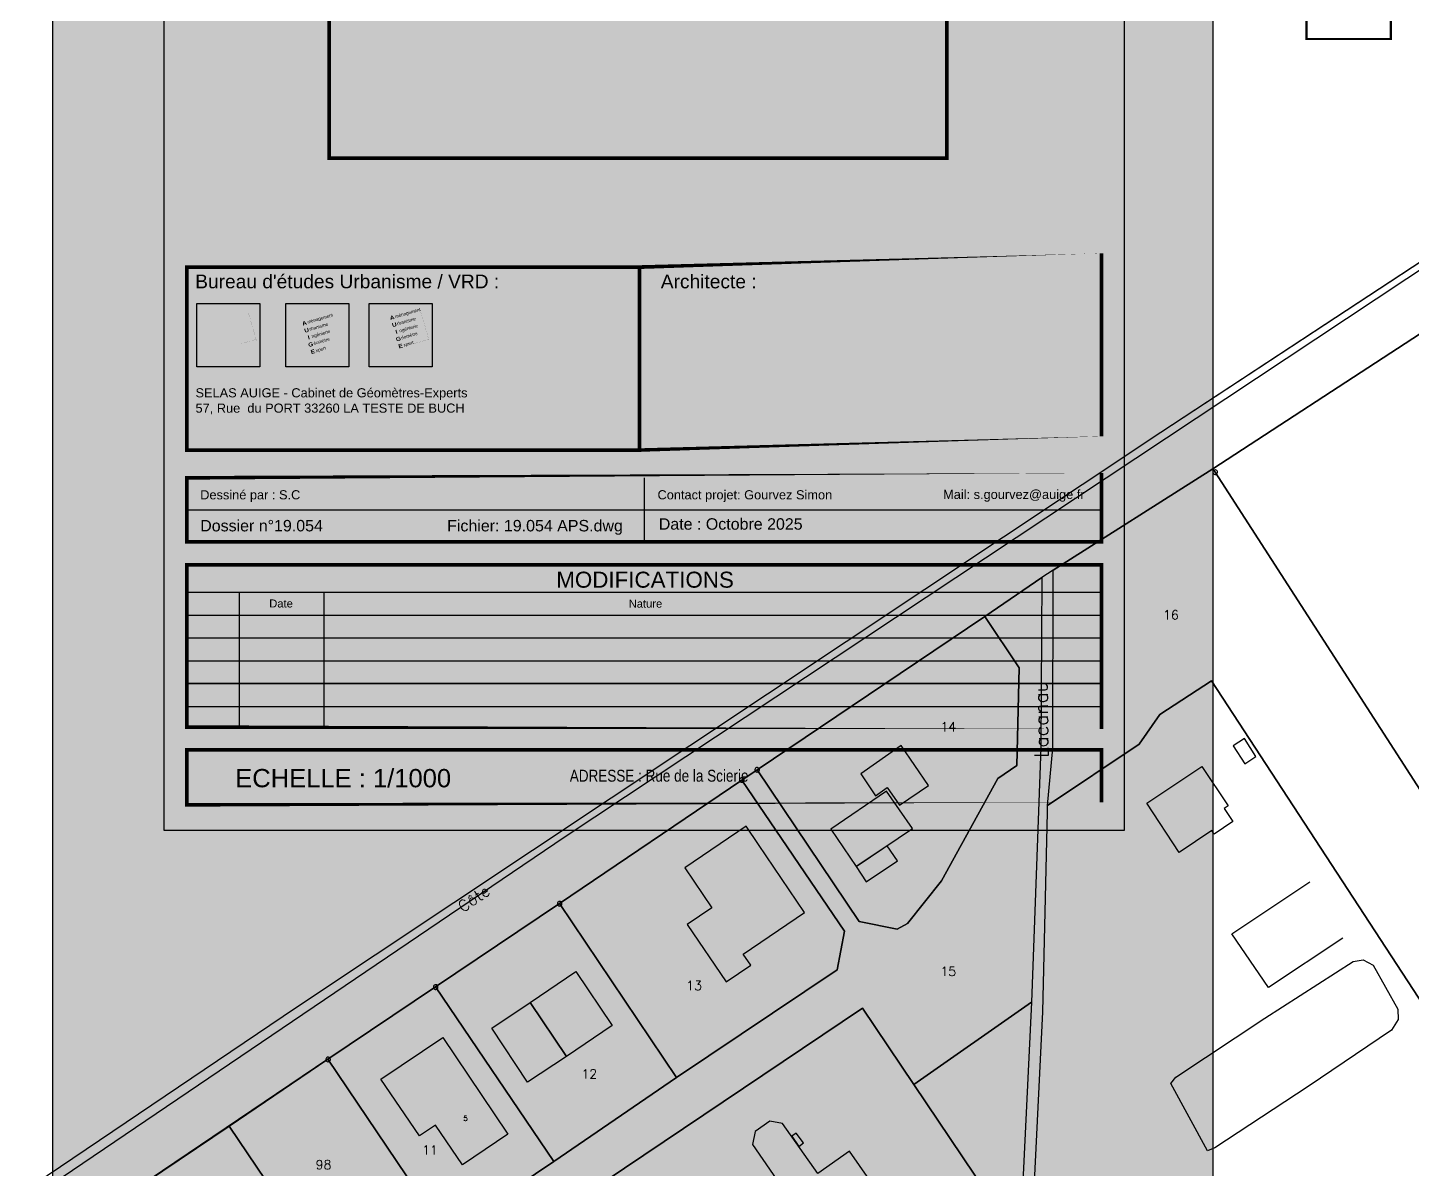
# Model space of a CAD drawing. Header units: metres. Extents: x 394605 to 1395358, y 4171135 to 6406139.
# Drawn here: x 1393562.3 to 1393865.1, y 4172423.8 to 4172673.3 of the extents above; entities that cross this region are included whole.
import ezdxf
from ezdxf.enums import TextEntityAlignment as Align

# ---------------------------------------------------------------- set-up
doc = ezdxf.new("R2010")
doc.units = ezdxf.units.M
doc.header["$LTSCALE"] = 2
doc.linetypes.add('CACHE', pattern=[0.375, 0.25, -0.125])
doc.layers.add('P-Archi 2025 09 29', color=7, linetype='Continuous', transparency=0.5)
doc.layers.add('T-SECTION AW', color=2, linetype='Continuous')
doc.styles.add('Arial', font='arial.ttf')
doc.styles.add('Arial black', font='ariblk.ttf')
doc.styles.get("Standard").update_dxf_attribs({"font": 'txt.shx'})

# ---------------------------------------------------------------- blocks, each defined once
blk = doc.blocks.new('BORLIPRO')
blk.add_lwpolyline([(-0.07, 0.5), (-0.19, 0.47), (-0.31, 0.4), (-0.4, 0.31), (-0.47, 0.19), (-0.5, 0.07), (-0.5, -0.07), (-0.47, -0.19), (-0.4, -0.31), (-0.31, -0.4), (-0.19, -0.47), (-0.07, -0.5), (0.07, -0.5), (0.19, -0.47), (0.31, -0.4), (0.4, -0.31), (0.47, -0.19), (0.5, -0.07), (0.5, 0.07), (0.47, 0.19), (0.4, 0.31), (0.31, 0.4), (0.19, 0.47), (0.07, 0.5)], close=True)
blk = doc.blocks.new('LOGO')
at = {"ltscale": 5}
h = blk.add_hatch(color=18, dxfattribs=at)
h.set_gradient(color2=(132, 132, 132), tint=1, name='HEMISPHERICAL')
h.paths.add_polyline_path([(-25.05440516659428, 19.87711537680821), (-27.6339197166235, 29.06667163363318), (-30.95938987588806, 20.68617508767284), (-27.75795859735354, 28.55214733875778)])
h = blk.add_hatch(color=82, dxfattribs=at)
h.set_gradient(color1=(51, 204, 0), color2=(186, 255, 163), tint=1, name='HEMISPHERICAL')
h.paths.add_polyline_path([(-30.77212883427183, 20.81734990273435), (-27.80532131966675, 28.40637281902536), (-25.31213860579282, 19.88786439727824), (-27.81111085047314, 28.23685402590195)])
at = {"ltscale": 5, "true_color": 0x33cc00}
h = blk.add_hatch(color=82, dxfattribs=at)
h.set_gradient(color1=(51, 204, 0), color2=(186, 255, 163), tint=1, name='INVHEMISPHERICAL')
edge = h.paths.add_edge_path()
edge.add_arc((-26.53198336326736, 23.31029666038663), 5.815188926480838, 164.5851886127174, 334.1846525714286)
edge.add_arc((-26.577245651988, 23.2199017686356), 5.817447956726592, 163.6338223770981, 335.1802758289075, ccw=False)
edge.add_arc((-32.148694005233, 24.85609503019885), 0.01071349215345707, -0.4820326094824736, 163.6338223771086, ccw=False)
at = {"ltscale": 5, "true_color": 0x292929}
blk.add_hatch(color=250, dxfattribs=at).paths.add_polyline_path([(-30.94268986526913, 24.70812604712864), (-30.94268986526913, 24.4012323213758), (-25.89079373150662, 23.6613333497794)])
at = {"color": 82, "ltscale": 5, "true_color": 0x40c408, "const_width": 0.02, "flags": 128}
for points in [[(-18.51727878756765, 30.56789182959301), (-16.06140100022958, 22.14651320802818)], [(-20.3155094784529, 21.38461631605196), (-15.86123636471029, 22.68359014092732)]]:
    blk.add_lwpolyline(points, dxfattribs=at)
at = {"color": 250, "ltscale": 5, "style": 'Arial'}
for s, height, width, p in [('ménagement', 0.9074377637150015, 1.01, (-25.52487896345243, 28.32532529322403)), ('rbanisme', 0.9185098471798627, 1.04, (-24.94540908295245, 26.27137328291671)), ('ngénierie', 0.9185098471798627, 1.03, (-24.33432531752921, 24.26939643936241)), ('éomètre', 0.9185098471798627, 1.01, (-23.77470054914444, 22.27627068692134)), ('xpert', 0.9185098471798627, 1.035, (-23.15146603622067, 20.23830897375858))]:
    blk.add_text(s, height=height, rotation=16.25796218096749, dxfattribs=dict(at, width=width)).set_placement(p, align=Align.BOTTOM_LEFT)
at = {"ltscale": 5, "style": 'Arial black'}
for s, p in [('A', (-26.3161183419661, 27.84872989118116)), ('U', (-25.68178963338873, 25.85540432403204)), ('I', (-25.09685080771173, 23.832532519894)), ('G', (-24.5316593691205, 21.82902540024802)), ('E', (-23.91332294460339, 19.821433781825))]:
    blk.add_text(s, height=1.148588950876573, rotation=16.25796218096749, dxfattribs=at).set_placement(p, align=Align.BOTTOM_CENTER)
blk = doc.blocks.new('logo AUIGE')
h = blk.add_hatch(color=255)
h.dxf.hatch_style = 1
h.paths.add_polyline_path([(1045.317624615677, 1794.118514212567), (1060.317624615677, 1794.118514212567), (1060.317624615677, 1779.118514212567), (1045.317624615677, 1779.118514212567)])
h = blk.add_hatch(color=255)
h.dxf.hatch_style = 1
h.paths.add_polyline_path([(1066.496469096491, 1794.118514212567), (1081.496469096491, 1794.118514212567), (1081.496469096491, 1779.118514212567), (1066.496469096491, 1779.118514212567)])
h = blk.add_hatch(color=255)
h.dxf.hatch_style = 1
h.paths.add_polyline_path([(1086.317465377197, 1794.118514212567), (1101.317465377197, 1794.118514212567), (1101.317465377197, 1779.118514212567), (1086.317465377197, 1779.118514212567)])
h = blk.add_hatch(color=256)
h.dxf.hatch_style = 1
h.set_gradient(color1=(173, 173, 173), rotation=299.99997, tint=1, name='INVSPHERICAL')
h.paths.add_polyline_path([(1045.778619128341, 1793.575637548179), (1060.778619128341, 1793.575637548179), (1060.778619128341, 1778.575637548179), (1045.778619128341, 1778.575637548179)])
at = {"ltscale": 5}
h = blk.add_hatch(color=18, dxfattribs=at)
h.set_gradient(color2=(132, 132, 132), tint=1, name='HEMISPHERICAL')
h.paths.add_polyline_path([(1052.008995740385, 1783.346007582433), (1049.842203518361, 1791.065234838167), (1047.048808584578, 1784.025617739559), (1049.738010858547, 1790.633034430472)])
h = blk.add_hatch(color=256)
h.dxf.hatch_style = 1
h.set_gradient(color1=(173, 173, 173), rotation=299.99997, tint=1, name='INVSPHERICAL')
h.paths.add_polyline_path([(1066.957463609155, 1793.575637548179), (1081.957463609155, 1793.575637548179), (1081.957463609155, 1778.575637548179), (1066.957463609155, 1778.575637548179)])
h = blk.add_hatch(color=256)
h.dxf.hatch_style = 1
h.set_gradient(color1=(173, 173, 173), rotation=299.99997, tint=1, name='INVSPHERICAL')
h.paths.add_polyline_path([(1086.778459889861, 1793.575637548179), (1101.778459889861, 1793.575637548179), (1101.778459889861, 1778.575637548179), (1086.778459889861, 1778.575637548179)])
at = {"ltscale": 5, "true_color": 0x33cc00}
h = blk.add_hatch(color=82, dxfattribs=at)
h.set_gradient(color1=(51, 204, 0), color2=(186, 255, 163), tint=1, name='INVHEMISPHERICAL')
edge = h.paths.add_edge_path()
edge.add_arc((1050.76783005518, 1786.229879860639), 4.88475869824475, 164.5851886127174, 334.1846525714286)
edge.add_arc((1050.729809732655, 1786.153948151568), 4.886656283651184, 163.6338223770981, 335.1802758289075, ccw=False)
edge.add_arc((1046.049793115928, 1787.528350491282), 0.008999333408905495, -0.4820326094824736, 163.6338223771086, ccw=False)
at = {"ltscale": 5, "true_color": 0x292929}
blk.add_hatch(color=250, dxfattribs=at).paths.add_polyline_path([(1047.062836593498, 1787.404056545502), (1047.062836593498, 1787.14626581587), (1051.306429345859, 1786.524750679729)])
at = {"ltscale": 5}
h = blk.add_hatch(color=82, dxfattribs=at)
h.set_gradient(color1=(51, 204, 0), color2=(186, 255, 163), tint=1, name='HEMISPHERICAL')
h.paths.add_polyline_path([(1047.206107859535, 1784.135804584211), (1049.698226171804, 1790.510583833896), (1051.792499651459, 1783.355036759627), (1049.693362965927, 1790.368188047673)])
at = {"color": 255}
for points in [[(1045.317624615677, 1794.118514212567), (1060.317624615677, 1794.118514212567), (1060.317624615677, 1779.118514212567), (1045.317624615677, 1779.118514212567)], [(1066.496469096491, 1794.118514212567), (1081.496469096491, 1794.118514212567), (1081.496469096491, 1779.118514212567), (1066.496469096491, 1779.118514212567)], [(1086.317465377197, 1794.118514212567), (1101.317465377197, 1794.118514212567), (1101.317465377197, 1779.118514212567), (1086.317465377197, 1779.118514212567)]]:
    blk.add_lwpolyline(points, close=True, dxfattribs=at)
at = {"color": 82, "ltscale": 5, "true_color": 0x40c408, "const_width": 0.01680000000000291, "flags": 128}
for points in [[(1057.500181898769, 1792.326259802773), (1059.563119240133, 1785.252301760658)], [(1055.989668118425, 1784.612308371398), (1059.731257533969, 1785.703446384293)]]:
    blk.add_lwpolyline(points, dxfattribs=at)
at = {"xscale": 0.8400000000001455, "yscale": 0.8400000000001455, "zscale": 0.8400000000001455}
blk.add_blockref('LOGO', (1114.096684668095, 1766.649230665911), dxfattribs=at)
at = {"color": 250, "ltscale": 5, "style": 'Arial'}
for s, height, width, p in [('ménagement', 0.7622477215207333, 1.01, (1071.808767628476, 1789.120383419855)), ('rbanisme', 0.7715482716312183, 1.04, (1072.295522328096, 1787.395063731196)), ('ngénierie', 0.7715482716312183, 1.03, (1072.808832691051, 1785.71340318261)), ('éomètre', 0.7715482716312183, 1.01, (1073.278917496495, 1784.03917755056)), ('xpert', 0.7715482716312183, 1.035, (1073.802434487351, 1782.327289711503))]:
    blk.add_text(s, height=height, rotation=16.25796218096792, dxfattribs=dict(at, width=width)).set_placement(p, align=Align.BOTTOM_LEFT)
at = {"ltscale": 5, "style": 'Arial black'}
for s, p in [('A', (1071.144126550524, 1788.720043282139)), ('U', (1071.676962665729, 1787.045649805733)), ('I', (1072.168311279298, 1785.346437490257)), ('G', (1072.643072087714, 1783.663491509754)), ('E', (1073.162474684309, 1781.977114550278))]:
    blk.add_text(s, height=0.9648147187364886, rotation=16.25796218096792, dxfattribs=at).set_placement(p, align=Align.BOTTOM_CENTER)

msp = doc.modelspace()

# ---------------------------------------------------------------- hatches: boundary and pattern name
at = {"transparency": 33554687}
h = msp.add_hatch(color=255, dxfattribs=at)
h.dxf.hatch_style = 1
h.paths.add_polyline_path([(1393802.100810431, 4172794.924092824), (1393592.100813277, 4172794.924092824), (1393592.100813278, 4172497.924096843), (1393802.100810432, 4172497.924096843)])
at = {"layer": 'P-Archi 2025 09 29', "transparency": 33554687}
h = msp.add_hatch(color=255, dxfattribs=at)
h.dxf.hatch_style = 1
h.paths.add_polyline_path([(1393821.522841112, 4172886.316731976), (1393567.729497991, 4172886.316731976), (1393567.729497991, 4172025.747274476), (1393821.522841112, 4172025.747274476)])

# ---------------------------------------------------------------- linework, layer by layer
for points in [[(1393802.100812418, 4172794.924094179), (1393592.100812423, 4172794.924094179), (1393592.100812424, 4172497.924094179), (1393802.100812419, 4172497.924094179)], [(1393802.100810431, 4172794.924092824), (1393592.100813277, 4172794.924092824), (1393592.100813278, 4172497.924096843), (1393802.100810432, 4172497.924096843)], [(1393802.100818058, 4172794.924095584), (1393592.100817069, 4172794.924095584), (1393592.100817069, 4172497.924094179), (1393802.100818058, 4172497.924094179)], [(1393802.100818058, 4172794.924095584), (1393592.100817069, 4172794.924095584), (1393592.100817069, 4172497.924094179), (1393802.100818058, 4172497.924094179)], [(1393802.100818058, 4172794.924095584), (1393592.100817069, 4172794.924095584), (1393592.100817069, 4172497.924094179), (1393802.100818058, 4172497.924094179)], [(1393802.100818058, 4172794.924095584), (1393592.100817069, 4172794.924095584), (1393592.100817069, 4172497.924094179), (1393802.100818058, 4172497.924094179)]]:
    msp.add_lwpolyline(points, close=True)
at = {"const_width": 0.8000000037887368, "flags": 128}
for points in [[(1393628.242030288, 4172684.834201471), (1393763.264945969, 4172684.834201473), (1393763.264945968, 4172644.834201282), (1393628.242030288, 4172644.834201282)], [(1393597.100760962, 4172620.989471492), (1393696.10076143, 4172620.989471494), (1393696.10076143, 4172580.989471305), (1393597.100760962, 4172580.989471303)], [(1393696.10076143, 4172620.989471494), (1393797.100761912, 4172620.989471492), (1393797.100761911, 4172580.989471303), (1393696.10076143, 4172580.989471305)], [(1393597.100760962, 4172560.925474526), (1393797.10076191, 4172560.925474526), (1393797.100761909, 4172574.923535804), (1393597.100760962, 4172574.923535806)], [(1393597.100760962, 4172555.925474502), (1393797.100761909, 4172555.925474502), (1393797.10076191, 4172520.435180383), (1393597.100760962, 4172520.435180381)], [(1393597.100760962, 4172503.4351803), (1393597.100760962, 4172515.435180357), (1393797.100761909, 4172515.435180357), (1393797.10076191, 4172503.435180302)]]:
    msp.add_lwpolyline(points, close=True, dxfattribs=at)
at = {"color": 6, "linetype": 'CACHE', "ltscale": 6, "const_width": 0.5}
msp.add_lwpolyline([(1393841.915280225, 4172681.783370513), (1393860.387072861, 4172681.783370513), (1393860.387072861, 4172670.857591722), (1393841.915280225, 4172670.857591722)], close=True, dxfattribs=at)
msp.add_lwpolyline([(1393697.100761435, 4172574.923535804), (1393697.100761437, 4172560.927413316)])
at = {"linetype": 'Continuous', "flags": 128}
for points in [[(1393597.100760962, 4172567.925474559), (1393797.10076191, 4172567.925474561)], [(1393597.100760962, 4172549.925474474), (1393797.10076191, 4172549.925474474)], [(1393608.646560153, 4172520.435180381), (1393608.646560153, 4172549.925474474)], [(1393627.100761104, 4172520.435180383), (1393627.100761106, 4172549.925474472)], [(1393597.100760962, 4172544.92547445), (1393797.10076191, 4172544.92547445)], [(1393597.100760962, 4172539.925474427), (1393797.10076191, 4172539.925474425)], [(1393597.100760961, 4172534.925474403), (1393797.100761908, 4172534.925474403)], [(1393597.100760962, 4172524.925474355), (1393797.10076191, 4172524.925474355)], [(1393597.100760962, 4172515.435180357), (1393797.100761909, 4172515.435180357)]]:
    msp.add_lwpolyline(points, dxfattribs=at)
at = {"flags": 128}
msp.add_lwpolyline([(1393597.100760962, 4172555.925474502), (1393797.100761909, 4172555.925474502)], dxfattribs=at)
at = {"linetype": 'Continuous', "flags": 128}
msp.add_lwpolyline([(1393797.100761909, 4172529.925474379), (1393597.100760961, 4172529.925474381)], close=True, dxfattribs=at)
at = {"layer": 'P-Archi 2025 09 29', "color": 255}
msp.add_lwpolyline([(1393821.522841112, 4172886.316731976), (1393567.729497991, 4172886.316731976), (1393567.729497991, 4172025.747274476), (1393821.522841112, 4172025.747274476)], close=True, dxfattribs=at)
at = {"layer": 'T-SECTION AW', "color": 45, "flags": 128}
for points in [[(1394576.5, 4173088.42), (1394514.82, 4173049.2), (1394466.83, 4173016.77), (1394465.25, 4173015.7), (1394365.42, 4172950.79), (1394357.14, 4172945.12), (1394249.96, 4172871.83), (1394248.96, 4172871.2), (1394195.49, 4172837.11), (1394139, 4172799.97), (1394132.63, 4172795.77), (1394078.28, 4172758.92), (1394029.61, 4172727.88), (1394012.91, 4172717.22), (1393941.4, 4172671.02), (1393919.6, 4172656.72), (1393846.02, 4172608.44), (1393810.07, 4172584.83)], [(1392778.86, 4171899.99), (1392873.39, 4171962), (1392958.86, 4172015.34), (1393123, 4172121.64), (1393234.14, 4172193.83), (1393363.58, 4172282.41), (1393679.8, 4172496.52), (1393870.37, 4172622.81), (1393943.2, 4172670.68), (1394013.01, 4172714.03)], [(1393941.4, 4172671.02), (1393810.07, 4172584.83), (1393621.06, 4172459.11), (1393474.48, 4172360.28)], [(1393941.4, 4172671.02), (1393810.07, 4172584.83), (1393621.06, 4172459.11), (1393474.48, 4172360.28)], [(1393947.6, 4172659.11), (1393821.48, 4172576.92), (1393821.48, 4172576.92), (1393786.54, 4172554.71), (1393784.03, 4172553.1), (1393771.56, 4172544.59), (1393753.1, 4172532.15), (1393721.8, 4172511.1), (1393718.47, 4172508.86), (1393678.59, 4172481.84), (1393651.49, 4172463.63), (1393627.95, 4172447.81), (1393377.23, 4172278.64)], [(1393653.74, 4172409.61), (1393677.32, 4172425.44), (1393704.17, 4172443.81), (1393739.33, 4172467.38), (1393740.88, 4172475.81), (1393718.47, 4172508.86), (1393721.8, 4172511.1), (1393721.8, 4172511.1), (1393744.15, 4172477.91), (1393752.41, 4172476.26), (1393754.66, 4172477.48), (1393762.13, 4172486.84), (1393774.43, 4172509.19), (1393778.59, 4172512.07), (1393779.09, 4172533.41), (1393771.56, 4172544.59), (1393784.03, 4172553.1), (1393783.87, 4172515.99), (1393781.8, 4172460.3), (1393756.09, 4172442.29), (1393744.84, 4172459.02), (1393688.37, 4172421.04)], [(1393782.42, 4172420.92), (1393784.25, 4172458.21), (1393785.26, 4172501.86), (1393785.33, 4172503.32), (1393786.49, 4172515.8), (1393786.54, 4172554.71), (1393786.54, 4172554.71), (1393784.03, 4172553.1), (1393783.87, 4172515.99), (1393781.8, 4172460.3), (1393779.92, 4172421.02)], [(1393782.42, 4172420.92), (1393784.25, 4172458.21), (1393785.26, 4172501.86), (1393785.33, 4172503.32), (1393785.33, 4172503.32), (1393805.37, 4172516.69), (1393809.87, 4172523.16), (1393821.19, 4172530.51), (1393884.32, 4172433.88)], [(1393849.88, 4172474.27), (1393833.6, 4172463.51), (1393825.63, 4172475.23), (1393842.68, 4172486.59)], [(1393774.69, 4172414.67), (1393756.09, 4172442.29), (1393781.8, 4172460.3), (1393779.92, 4172421.02)]]:
    msp.add_lwpolyline(points, dxfattribs=at)
for points in [[(1393905.1, 4172447.24), (1393821.97, 4172576.15), (1393821.48, 4172576.92), (1393947.6, 4172659.11), (1394031.89, 4172528.66), (1393905.1, 4172447.24)], [(1393821.48, 4172576.92), (1393821.97, 4172576.15), (1393905.1, 4172447.24), (1393884.32, 4172433.88), (1393821.19, 4172530.51), (1393809.87, 4172523.16), (1393805.37, 4172516.69), (1393785.33, 4172503.32), (1393786.49, 4172515.8), (1393786.54, 4172554.71), (1393821.48, 4172576.92)], [(1393771.56, 4172544.59), (1393779.09, 4172533.41), (1393778.59, 4172512.07), (1393774.43, 4172509.19), (1393762.13, 4172486.84), (1393754.66, 4172477.48), (1393752.41, 4172476.26), (1393744.15, 4172477.91), (1393721.8, 4172511.1), (1393753.1, 4172532.15), (1393771.56, 4172544.59)], [(1393825.86, 4172516.33), (1393828.41, 4172512.38), (1393830.84, 4172513.97), (1393828.36, 4172517.95), (1393825.86, 4172516.33)], [(1393753.3, 4172516.4), (1393744.45, 4172510.21), (1393747.65, 4172505.44), (1393750.26, 4172507.22), (1393752.95, 4172503.35), (1393759.26, 4172507.66), (1393753.3, 4172516.4)], [(1393819.02, 4172511.84), (1393824.82, 4172503.24), (1393823.91, 4172502.62), (1393825.83, 4172499.77), (1393821.77, 4172497.03), (1393821.26, 4172497.79), (1393814.09, 4172493), (1393807.03, 4172503.79), (1393819.02, 4172511.84)], [(1393718.47, 4172508.86), (1393740.88, 4172475.81), (1393739.33, 4172467.38), (1393704.17, 4172443.81), (1393678.59, 4172481.84), (1393718.47, 4172508.86)], [(1393750.12, 4172506.4), (1393737.92, 4172498.09), (1393743.43, 4172489.93), (1393755.75, 4172498.23), (1393750.12, 4172506.4)], [(1393732.18, 4172479.9), (1393722.11, 4172494.74), (1393719.38, 4172498.77), (1393705.97, 4172489.67), (1393711.9, 4172480.94), (1393706.52, 4172477.29), (1393715.03, 4172464.74), (1393720.41, 4172468.39), (1393718.77, 4172470.8), (1393732.18, 4172479.9)], [(1393745.67, 4172486.6), (1393752.47, 4172491.18), (1393750.22, 4172494.51), (1393743.43, 4172489.93), (1393745.67, 4172486.6)], [(1393704.17, 4172443.81), (1393677.32, 4172425.44), (1393651.49, 4172463.63), (1393678.59, 4172481.84), (1393704.17, 4172443.81)], [(1393820.29, 4172427.81), (1393812.29, 4172442.55), (1393813.39, 4172443.89), (1393832.84, 4172456.83), (1393852.13, 4172469.22), (1393854.33, 4172469.53), (1393856.52, 4172468.35), (1393861.93, 4172458.79), (1393862.01, 4172456.51), (1393860.52, 4172454.16), (1393842.33, 4172441.85), (1393821.86, 4172428.44), (1393820.29, 4172427.81)], [(1393672.14, 4172460.23), (1393682.18, 4172466.99), (1393690.12, 4172455.19), (1393680.09, 4172448.43), (1393672.14, 4172460.23)], [(1393677.32, 4172425.44), (1393653.74, 4172409.61), (1393627.95, 4172447.81), (1393651.49, 4172463.63), (1393677.32, 4172425.44)], [(1393671.57, 4172442.83), (1393663.8, 4172454.61), (1393672.14, 4172460.23), (1393680.09, 4172448.43), (1393671.57, 4172442.83)], [(1393668.46, 4172387.82), (1393690.09, 4172402.31), (1393685.24, 4172409.44), (1393688.37, 4172421.04), (1393744.84, 4172459.02), (1393756.09, 4172442.29), (1393774.69, 4172414.67), (1393746.31, 4172385.27), (1393724.11, 4172341.08), (1393705.17, 4172333.41), (1393671.61, 4172383.13), (1393668.46, 4172387.82)], [(1393653.07, 4172452.56), (1393661.45, 4172440.14), (1393667.32, 4172431.44), (1393657.38, 4172424.72), (1393651.5, 4172433.43), (1393648, 4172431.07), (1393639.54, 4172443.5), (1393653.07, 4172452.56)], [(1393606.32, 4172433.21), (1393627.95, 4172447.81), (1393653.74, 4172409.61), (1393632.1, 4172395.08), (1393606.32, 4172433.21)], [(1393584.68, 4172418.61), (1393606.32, 4172433.21), (1393632.1, 4172395.08), (1393610.48, 4172380.46), (1393584.68, 4172418.61)], [(1393735.07, 4172422.87), (1393727.38, 4172433.8), (1393724.59, 4172434.25), (1393721.36, 4172432), (1393720.81, 4172429.21), (1393728.39, 4172418.2), (1393722.06, 4172413.79), (1393731.93, 4172399.55), (1393751.89, 4172413.48), (1393742.02, 4172427.72), (1393735.07, 4172422.87)], [(1393730.91, 4172428.78), (1393731.93, 4172429.52), (1393730.37, 4172431.67), (1393729.37, 4172430.97), (1393730.91, 4172428.78)]]:
    msp.add_lwpolyline(points, close=True, dxfattribs=at)

# ---------------------------------------------------------------- block references
at = {"color": 255, "xscale": 0.9198079931568942, "yscale": 0.9198079931568942, "zscale": 0.9198079931568942, "rotation": 359.9999891718514}
msp.add_blockref('logo AUIGE', (1392637.756305584, 4170962.771432187), dxfattribs=at)
at = {"layer": 'T-SECTION AW', "color": 45, "rotation": 11.8}
for p in [(1393821.97, 4172576.15), (1393721.8, 4172511.1), (1393718.47, 4172508.86), (1393678.62, 4172481.82), (1393651.51, 4172463.6), (1393627.99, 4172447.77)]:
    msp.add_blockref('BORLIPRO', p, dxfattribs=at)

# ---------------------------------------------------------------- texts
at = {"style": 'Arial'}
for s, height, p in [("Bureau d'études Urbanisme / VRD :", 3.000000014207763, (1393598.925140078, 4172616.35514694)), ('Architecte :', 3.000000014207763, (1393700.73715782, 4172616.346904933)), ('SELAS AUIGE - Cabinet de Géomètres-Experts', 2.000000009461756, (1393598.995643431, 4172592.508925087)), ('57, Rue  du PORT 33260 LA TESTE DE BUCH', 2.000000009461756, (1393598.995643431, 4172589.161972089)), ('Dessiné par : S.C', 2.000000009471842, (1393600.021547127, 4172570.21461095)), ('Contact projet: Gourvez Simon', 2.000000009471842, (1393700.021547602, 4172570.21461095)), ('Mail: s.gourvez@auige.fr', 2.000000009471842, (1393762.471545962, 4172570.300229679)), ('Dossier n°19.054                            Fichier: 19.054 APS.dwg', 2.5, (1393600.021547128, 4172563.214610916)), ('Date : Octobre 2025', 2.499892873103156, (1393700.301697155, 4172563.584916706)), ('Date', 1.749925011172209, (1393615.115227958, 4172546.582181715)), ('Nature', 1.749925011172209, (1393693.716526978, 4172546.548051559))]:
    msp.add_text(s, height=height, dxfattribs=at).set_placement(p)
msp.add_text('MODIFICATIONS', height=3.500000016575724, dxfattribs=at).set_placement((1393697.297458533, 4172550.906820525), align=Align.CENTER)
msp.add_text('ECHELLE : 1/1000 ', height=4.000000073043958, rotation=359.9890947491506, dxfattribs=at).set_placement((1393607.675589632, 4172507.276272112))
at = {"style": 'Arial', "width": 0.8133015722991503}
msp.add_text('ADRESSE : Rue de la Scierie ', height=2.600000012308389, dxfattribs=at).set_placement((1393680.835737114, 4172508.499061844))
at = {"layer": 'T-SECTION AW', "color": 45}
for s, height, p in [('16', 2, (1393810.58, 4172543.97)), ('14', 2, (1393761.93, 4172519.5)), ('15', 2, (1393761.9, 4172466.02)), ('13', 2, (1393706.3, 4172462.93)), ('12', 2, (1393683.39, 4172443.6)), ('5', 1.1, (1393657.56, 4172434.38)), ('11', 2, (1393648.55, 4172426.99)), ('98', 2, (1393625.28, 4172423.78))]:
    msp.add_text(s, height=height, dxfattribs=at).set_placement(p)
for s, height, rotation, p in [('Lacanau', 3, 90.6, (1393785.49, 4172513.81)), ('Côte', 2.5, 34.2, (1393657.45, 4172479.8))]:
    msp.add_text(s, height=height, rotation=rotation, dxfattribs=at).set_placement(p)

doc.saveas('drawing.dxf')
